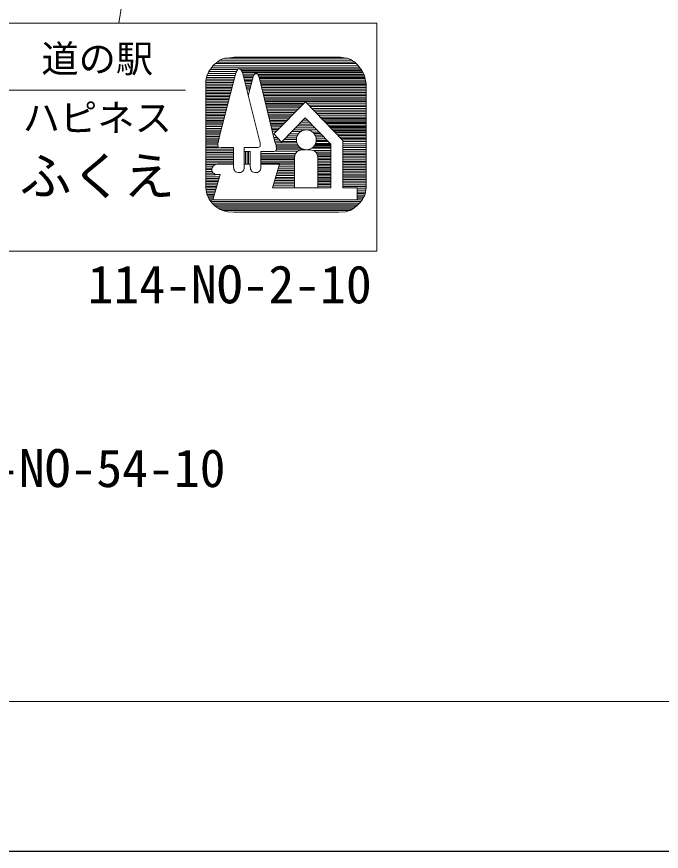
# Model space of a CAD drawing. Units: millimetres, scale not verified. Extents: x 40000 to 680000, y 20000 to 380000.
# Drawn here: x 110102 to 141225, y 205000 to 245276 of the extents above; entities that cross this region are included whole.
import ezdxf
from ezdxf.enums import TextEntityAlignment as Align

# ---------------------------------------------------------------- set-up
doc = ezdxf.new("R2010")
doc.units = ezdxf.units.MM
doc.header["$LTSCALE"] = 1000
for name, color, linetype, lineweight in [('M-STR-STR3', 7, 'Continuous', 13), ('M-STR-STRC', 7, 'Continuous', 13), ('M-TTL-BAND', 7, 'Continuous', 25)]:
    doc.layers.add(name, color=color, linetype=linetype, lineweight=lineweight)
doc.styles.add('ＭＳ ゴシック', font='')
doc.styles.get('ＭＳ ゴシック').set_extended_font_data('MS Gothic')

msp = doc.modelspace()

# ---------------------------------------------------------------- linework, layer by layer
at = {"layer": 'M-STR-STR3'}
msp.add_line((256810, 212234), (61905, 212234), dxfattribs=at)
at = {"layer": 'M-STR-STRC'}
for p, q in [((120213, 277346), (115032, 244966)), ((102495, 244966), (127495, 244966)), ((127495, 244966), (127495, 233966)), ((120129, 243264), (120595, 243326)), ((120153, 243267), (126056, 243267)), ((120595, 243326), (125738, 243326)), ((125738, 243326), (126113, 243256)), ((119521, 242830), (119571, 242899)), ((119571, 242899), (119643, 242975)), ((119581, 242910), (126600, 242910)), ((119643, 242975), (119742, 243053)), ((119687, 243010), (126505, 243010)), ((119742, 243053), (119827, 243119)), ((119787, 243088), (126410, 243088)), ((119827, 243119), (119905, 243173)), ((119905, 243173), (120031, 243237)), ((119906, 243173), (126280, 243173)), ((120031, 243237), (120129, 243264)), ((126113, 243256), (126229, 243203)), ((126229, 243203), (126321, 243146)), ((126321, 243146), (126407, 243090)), ((126407, 243090), (126472, 243037)), ((126472, 243037), (126558, 242959)), ((126558, 242959), (126624, 242879)), ((126624, 242879), (126692, 242790)), ((119238, 242201), (119305, 242475)), ((119305, 242475), (119335, 242540)), ((119335, 242540), (119360, 242595)), ((119335, 242540), (120684, 242540)), ((119360, 242595), (119405, 242675)), ((119381, 242631), (120712, 242631)), ((119405, 242675), (119455, 242751)), ((119435, 242720), (120758, 242720)), ((119455, 242751), (119521, 242830)), ((119507, 242813), (126677, 242813)), ((119896, 239511), (120690, 242563)), ((120690, 242563), (120709, 242621)), ((120709, 242621), (120728, 242665)), ((120728, 242665), (120755, 242715)), ((120755, 242715), (120783, 242742)), ((120783, 242742), (120819, 242752)), ((120819, 242752), (120858, 242751)), ((120858, 242751), (120898, 242741)), ((120898, 242741), (120924, 242723)), ((120906, 242736), (126727, 242736)), ((120924, 242723), (120952, 242678)), ((120952, 242678), (120978, 242628)), ((120952, 242678), (126764, 242678)), ((120978, 242628), (120997, 242575)), ((120981, 242619), (126801, 242619)), ((120997, 242575), (121031, 242452)), ((120999, 242567), (126833, 242567)), ((121024, 242475), (121559, 242475)), ((121543, 242437), (121571, 242487)), ((121571, 242487), (121599, 242514)), ((121599, 242514), (121635, 242524)), ((121635, 242524), (121674, 242523)), ((121674, 242523), (121713, 242513)), ((121713, 242513), (121739, 242495)), ((121739, 242495), (121768, 242450)), ((121741, 242492), (126862, 242492)), ((121758, 242466), (126872, 242466)), ((121766, 242466), (121897, 242060)), ((126692, 242790), (126766, 242674)), ((126766, 242674), (126831, 242571)), ((126831, 242571), (126891, 242419)), ((119238, 242201), (119238, 236998)), ((119238, 242177), (120589, 242177)), ((119238, 242095), (120568, 242095)), ((119252, 242262), (120611, 242262)), ((119272, 242343), (120632, 242343)), ((119295, 242436), (120657, 242436)), ((121031, 242452), (121791, 239427)), ((121041, 242409), (121536, 242409)), ((121057, 242347), (121520, 242347)), ((121079, 242261), (121496, 242261)), ((121094, 242199), (121479, 242199)), ((121113, 242125), (121460, 242125)), ((121278, 241460), (121510, 242310)), ((121543, 242437), (121510, 242310)), ((121768, 242450), (121824, 242297)), ((121785, 242404), (126894, 242404)), ((121810, 242336), (126908, 242336)), ((121824, 242297), (122573, 239234)), ((121827, 242287), (126919, 242287)), ((121845, 242213), (126934, 242213)), ((121864, 242133), (126951, 242133)), ((121881, 242063), (126966, 242063)), ((126891, 242419), (126972, 242036)), ((109739, 241735), (118245, 241735)), ((119238, 242018), (120548, 242018)), ((119238, 241939), (120527, 241939)), ((119238, 241862), (120507, 241862)), ((119238, 241791), (120489, 241791)), ((119238, 241717), (120469, 241717)), ((121131, 242052), (121440, 242052)), ((121152, 241971), (121417, 241971)), ((121172, 241890), (121395, 241890)), ((121187, 241828), (121379, 241828)), ((121208, 241746), (121356, 241746)), ((121896, 242005), (126972, 242005)), ((121912, 241939), (126972, 241939)), ((121932, 241856), (126972, 241856)), ((121951, 241779), (126972, 241779)), ((121970, 241701), (126972, 241701)), ((126972, 242036), (126972, 237038)), ((119238, 241632), (120447, 241632)), ((119238, 241577), (120433, 241577)), ((119238, 241495), (120412, 241495)), ((119238, 241421), (120392, 241421)), ((119238, 241349), (120374, 241349)), ((119238, 241273), (120354, 241273)), ((121991, 241615), (126972, 241615)), ((122010, 241537), (126972, 241537)), ((122025, 241475), (126972, 241475)), ((122044, 241397), (126972, 241397)), ((122064, 241315), (126972, 241315)), ((119238, 241199), (120335, 241199)), ((119238, 241117), (120313, 241117)), ((119238, 241043), (120294, 241043)), ((119238, 240969), (120275, 240969)), ((119238, 240887), (120254, 240887)), ((122082, 241241), (126972, 241241)), ((126972, 241176), (122098, 241176)), ((123991, 241109), (122115, 241109)), ((123933, 241049), (122129, 241049)), ((122148, 240972), (123856, 240972)), ((122164, 240906), (123791, 240906)), ((124042, 241160), (122522, 239626)), ((124042, 241160), (125852, 239298)), ((124104, 241095), (126972, 241095)), ((124191, 241006), (126972, 241006)), ((124261, 240934), (126972, 240934)), ((124342, 240851), (126972, 240851)), ((119238, 240816), (120235, 240816)), ((119238, 240731), (120213, 240731)), ((119238, 240660), (120194, 240660)), ((119238, 240573), (120172, 240573)), ((119238, 240501), (120153, 240501)), ((122186, 240817), (123702, 240817)), ((122207, 240730), (123616, 240730)), ((122228, 240645), (123532, 240645)), ((122247, 240566), (123453, 240566)), ((122265, 240493), (123381, 240493)), ((124428, 240763), (126972, 240763)), ((124507, 240682), (126972, 240682)), ((124578, 240609), (126972, 240609)), ((124660, 240524), (126972, 240524)), ((119238, 240419), (120132, 240419)), ((119238, 240345), (120113, 240345)), ((119238, 240271), (120093, 240271)), ((119238, 240203), (120075, 240203)), ((119238, 240136), (120058, 240136)), ((119238, 240057), (120038, 240057)), ((122282, 240424), (123313, 240424)), ((122300, 240348), (123238, 240348)), ((122319, 240272), (123162, 240272)), ((122337, 240200), (123090, 240200)), ((122354, 240127), (123019, 240127)), ((122371, 240061), (122953, 240061)), ((124037, 240392), (122883, 239228)), ((123740, 240092), (124329, 240092)), ((123830, 240183), (124241, 240183)), ((123935, 240289), (124137, 240289)), ((124037, 240392), (125268, 239126)), ((124747, 240435), (126972, 240435)), ((124813, 240367), (126972, 240367)), ((124876, 240302), (126972, 240302)), ((124947, 240229), (126972, 240229)), ((125006, 240169), (126972, 240169)), ((125058, 240115), (126972, 240115)), ((125128, 240043), (126972, 240043)), ((119238, 239975), (120016, 239975)), ((119238, 239883), (119992, 239883)), ((119238, 239806), (119972, 239806)), ((119238, 239724), (119951, 239724)), ((119238, 239650), (119932, 239650)), ((122388, 239990), (122883, 239990)), ((122409, 239902), (122796, 239902)), ((122426, 239835), (122729, 239835)), ((122446, 239751), (122646, 239751)), ((123380, 239729), (123811, 239729)), ((123469, 239819), (124595, 239819)), ((123569, 239920), (124496, 239920)), ((123657, 240009), (124410, 240009)), ((124387, 239710), (124700, 239710)), ((125186, 239984), (126972, 239984)), ((125242, 239926), (126972, 239926)), ((125297, 239869), (126972, 239869)), ((125361, 239803), (126972, 239803)), ((125411, 239752), (126972, 239752)), ((125473, 239688), (126972, 239688)), ((119238, 239574), (119912, 239574)), ((119238, 239489), (119891, 239489)), ((119238, 239420), (119875, 239420)), ((119238, 239341), (119857, 239341)), ((119238, 239264), (119839, 239264)), ((119896, 239511), (119826, 239205)), ((121791, 239427), (121824, 239302)), ((121824, 239302), (121841, 239248)), ((121841, 239248), (121855, 239187)), ((122519, 239453), (122678, 239453)), ((122522, 239626), (122883, 239228)), ((122542, 239361), (122763, 239361)), ((122564, 239271), (122844, 239271)), ((122914, 239259), (123613, 239259)), ((122997, 239343), (123607, 239343)), ((123086, 239432), (123616, 239432)), ((123182, 239530), (123647, 239530)), ((123281, 239629), (123707, 239629)), ((124466, 239631), (124778, 239631)), ((124515, 239553), (124853, 239553)), ((124545, 239479), (124925, 239479)), ((124558, 239247), (125151, 239247)), ((124564, 239387), (125015, 239387)), ((124565, 239300), (125099, 239300)), ((125554, 239606), (126972, 239606)), ((125618, 239539), (126972, 239539)), ((125698, 239457), (126972, 239457)), ((125751, 239403), (126972, 239403)), ((125825, 239326), (126972, 239326)), ((125852, 239298), (125852, 237019)), ((125852, 239246), (126972, 239246)), ((119238, 239190), (119822, 239190)), ((119238, 239121), (119806, 239121)), ((119238, 239031), (119819, 239031)), ((119238, 238963), (119831, 238963)), ((119238, 238878), (120571, 238878)), ((119818, 239152), (119817, 239110)), ((119817, 239110), (119818, 239062)), ((119826, 239205), (119818, 239152)), ((119818, 239062), (119824, 239018)), ((119824, 239018), (119848, 238973)), ((119848, 238973), (119968, 238962)), ((120050, 238962), (119968, 238962)), ((120571, 238962), (120050, 238962)), ((120571, 238962), (120571, 238249)), ((121088, 238962), (121088, 238126)), ((121088, 238962), (121563, 238962)), ((121737, 238967), (121563, 238962)), ((121789, 238974), (121737, 238967)), ((121827, 238988), (121789, 238974)), ((121853, 239014), (121827, 238988)), ((121864, 239042), (121853, 239014)), ((121855, 239187), (121862, 239128)), ((121862, 239128), (121864, 239081)), ((121864, 239081), (121864, 239042)), ((122573, 239234), (122606, 239109)), ((122586, 239184), (123631, 239184)), ((122606, 239109), (122623, 239055)), ((122611, 239092), (123674, 239092)), ((122623, 239055), (122637, 238993)), ((122630, 239020), (123725, 239020)), ((122646, 238849), (122635, 238820)), ((122637, 238993), (122644, 238935)), ((122643, 238944), (123811, 238944)), ((122644, 238935), (122646, 238888)), ((122646, 238888), (122646, 238849)), ((122646, 238877), (123940, 238877)), ((123805, 238840), (123725, 238818)), ((123881, 238852), (123805, 238840)), ((123953, 238858), (123881, 238852)), ((124052, 238856), (123953, 238858)), ((124096, 238854), (124186, 238854)), ((124186, 238854), (124243, 238855)), ((124243, 238855), (124291, 238850)), ((124291, 238850), (124351, 238838)), ((124346, 238932), (125268, 238932)), ((124351, 238838), (124403, 238824)), ((124395, 238969), (125268, 238969)), ((124449, 239021), (125268, 239021)), ((124483, 239066), (125268, 239066)), ((124509, 239107), (125268, 239107)), ((124534, 239163), (125233, 239163)), ((125268, 239126), (125268, 237019)), ((125852, 239140), (126972, 239140)), ((125852, 239044), (126972, 239044)), ((125852, 238959), (126972, 238959)), ((125852, 238867), (126972, 238867)), ((119238, 238799), (120571, 238799)), ((119238, 238714), (120571, 238714)), ((119238, 238635), (120571, 238635)), ((119238, 238539), (120571, 238539)), ((119238, 238472), (120571, 238472)), ((121092, 238768), (121377, 238768)), ((121156, 238155), (121156, 238768)), ((121222, 238155), (121222, 238768)), ((121300, 238155), (121300, 238768)), ((121377, 238768), (121377, 238249)), ((121893, 238768), (121893, 238126)), ((121893, 238768), (122193, 238768)), ((121893, 238677), (123550, 238677)), ((121893, 238586), (123533, 238586)), ((121893, 238517), (123522, 238517)), ((121893, 238452), (123516, 238452)), ((122519, 238773), (122193, 238768)), ((122571, 238780), (122519, 238773)), ((122609, 238795), (122571, 238780)), ((122599, 238791), (123659, 238791)), ((122635, 238820), (122609, 238795)), ((123529, 238565), (123516, 238471)), ((123516, 238471), (123516, 237019)), ((123540, 238625), (123529, 238565)), ((123561, 238667), (123540, 238625)), ((123595, 238712), (123561, 238667)), ((123631, 238756), (123595, 238712)), ((123675, 238790), (123631, 238756)), ((123725, 238818), (123675, 238790)), ((124403, 238824), (124446, 238807)), ((124428, 238814), (125268, 238814)), ((124446, 238807), (124493, 238781)), ((124493, 238781), (124523, 238760)), ((124523, 238760), (124550, 238735)), ((124550, 238735), (124573, 238708)), ((124550, 238735), (125268, 238735)), ((124573, 238708), (124588, 238682)), ((124588, 238682), (124600, 238648)), ((124594, 238665), (125268, 238665)), ((124600, 238648), (124615, 238602)), ((124615, 238602), (124635, 238511)), ((124619, 238586), (125268, 238586)), ((124633, 238521), (125268, 238521)), ((124635, 238511), (124635, 237019)), ((124635, 238448), (125268, 238448)), ((125852, 238789), (126972, 238789)), ((125852, 238697), (126972, 238697)), ((125852, 238626), (126972, 238626)), ((125852, 238548), (126972, 238548)), ((125852, 238467), (126972, 238467)), ((119238, 238387), (120571, 238387)), ((119238, 238304), (120571, 238304)), ((119238, 238231), (120571, 238231)), ((119238, 238143), (119726, 238143)), ((119238, 238066), (119581, 238066)), ((119550, 238021), (119580, 238065)), ((119580, 238065), (119617, 238094)), ((119617, 238094), (119673, 238125)), ((119673, 238125), (119735, 238146)), ((119735, 238146), (119793, 238155)), ((119793, 238155), (120571, 238155)), ((120571, 238249), (120571, 238029)), ((120571, 238029), (120578, 237946)), ((121085, 237954), (121088, 238030)), ((121088, 238155), (121377, 238155)), ((121088, 238030), (121088, 238126)), ((121377, 238249), (121377, 238029)), ((121377, 238029), (121383, 237946)), ((121891, 237954), (121893, 238030)), ((121893, 238382), (123516, 238382)), ((121893, 238309), (123516, 238309)), ((121893, 238231), (123516, 238231)), ((123516, 238213), (121893, 238213)), ((121893, 238155), (122783, 238155)), ((121893, 238030), (121893, 238126)), ((122783, 238155), (122449, 237019)), ((122747, 238033), (123516, 238033)), ((122775, 238130), (123516, 238130)), ((124635, 238377), (125268, 238377)), ((124635, 238303), (125268, 238303)), ((124635, 238229), (125268, 238229)), ((124635, 238148), (125268, 238148)), ((124635, 238072), (125268, 238072)), ((125852, 238374), (126972, 238374)), ((125852, 238293), (126972, 238293)), ((125852, 238222), (126972, 238222)), ((125852, 238148), (126972, 238148)), ((125852, 238059), (126972, 238059)), ((119238, 237970), (119530, 237970)), ((119238, 237901), (119520, 237901)), ((119238, 237809), (119527, 237809)), ((119238, 237729), (119588, 237729)), ((119238, 237644), (119701, 237644)), ((119522, 237910), (119531, 237972)), ((119525, 237846), (119522, 237910)), ((119534, 237806), (119525, 237846)), ((119531, 237972), (119550, 238021)), ((119563, 237765), (119534, 237806)), ((119591, 237732), (119563, 237765)), ((119921, 237655), (119565, 236441)), ((119630, 237701), (119591, 237732)), ((119664, 237681), (119630, 237701)), ((119709, 237662), (119664, 237681)), ((119788, 237655), (119709, 237662)), ((119788, 237655), (119921, 237655)), ((120578, 237946), (120591, 237905)), ((120591, 237905), (120611, 237862)), ((120611, 237862), (120639, 237826)), ((120639, 237826), (120676, 237795)), ((120676, 237795), (120731, 237770)), ((120731, 237770), (120799, 237755)), ((120799, 237755), (120859, 237751)), ((120859, 237751), (120917, 237761)), ((120917, 237761), (120976, 237782)), ((120976, 237782), (121024, 237828)), ((121024, 237828), (121062, 237889)), ((121062, 237889), (121085, 237954)), ((121383, 237946), (121396, 237905)), ((121396, 237905), (121417, 237862)), ((121417, 237862), (121444, 237826)), ((121444, 237826), (121482, 237795)), ((121482, 237795), (121536, 237770)), ((121536, 237770), (121605, 237755)), ((121605, 237755), (121664, 237751)), ((121664, 237751), (121722, 237761)), ((121722, 237761), (121782, 237782)), ((121782, 237782), (121830, 237828)), ((121830, 237828), (121867, 237889)), ((121867, 237889), (121891, 237954)), ((122647, 237692), (123516, 237692)), ((122672, 237778), (123516, 237778)), ((122694, 237851), (123516, 237851)), ((122719, 237938), (123516, 237938)), ((124635, 237998), (125268, 237998)), ((124635, 237926), (125268, 237926)), ((124635, 237866), (125268, 237866)), ((124635, 237798), (125268, 237798)), ((124635, 237726), (125268, 237726)), ((124635, 237659), (125268, 237659)), ((125852, 237985), (126972, 237985)), ((125852, 237900), (126972, 237900)), ((125852, 237822), (126972, 237822)), ((125852, 237744), (126972, 237744)), ((125852, 237652), (126972, 237652)), ((119238, 237552), (119891, 237552)), ((119238, 237468), (119866, 237468)), ((119238, 237388), (119842, 237388)), ((119238, 237319), (119822, 237319)), ((119238, 237238), (119799, 237238)), ((122529, 237292), (123516, 237292)), ((122552, 237367), (123516, 237367)), ((122577, 237453), (123516, 237453)), ((122596, 237518), (123516, 237518)), ((122624, 237614), (123516, 237614)), ((124635, 237601), (125268, 237601)), ((124635, 237522), (125268, 237522)), ((124635, 237453), (125268, 237453)), ((124635, 237384), (125268, 237384)), ((124635, 237315), (125268, 237315)), ((124635, 237249), (125268, 237249)), ((125852, 237584), (126972, 237584)), ((125852, 237499), (126972, 237499)), ((125852, 237411), (126972, 237411)), ((125852, 237336), (126972, 237336)), ((125852, 237255), (126972, 237255)), ((119238, 237165), (119777, 237165)), ((119238, 237089), (119755, 237089)), ((119238, 237012), (119732, 237012)), ((119238, 236998), (119288, 236711)), ((119248, 236936), (119710, 236936)), ((119262, 236857), (119687, 236857)), ((122449, 237019), (125268, 237019)), ((122476, 237109), (123516, 237109)), ((122504, 237206), (123516, 237206)), ((124635, 237180), (125268, 237180)), ((124635, 237105), (125268, 237105)), ((125852, 237162), (126972, 237162)), ((126972, 237088), (125852, 237088)), ((125852, 237019), (126538, 237019)), ((126538, 237019), (126538, 236441)), ((126538, 236993), (126964, 236993)), ((126538, 236901), (126950, 236901)), ((126920, 236719), (126972, 237038)), ((119276, 236780), (119664, 236780)), ((119288, 236711), (119329, 236602)), ((119292, 236700), (119641, 236700)), ((119317, 236633), (119621, 236633)), ((119329, 236602), (119379, 236497)), ((119348, 236561), (119600, 236561)), ((119379, 236497), (119427, 236422)), ((119385, 236488), (119576, 236488)), ((119427, 236422), (119478, 236355)), ((119429, 236420), (119547, 236420)), ((119565, 236441), (126538, 236441)), ((126538, 236813), (126935, 236813)), ((126538, 236743), (126924, 236743)), ((126538, 236669), (126903, 236669)), ((126538, 236582), (126864, 236582)), ((126538, 236515), (126829, 236515)), ((126538, 236432), (126776, 236432)), ((126732, 236377), (126790, 236449)), ((126790, 236449), (126837, 236529)), ((126837, 236529), (126887, 236626)), ((126887, 236626), (126920, 236719)), ((119478, 236355), (119550, 236268)), ((119480, 236352), (126713, 236352)), ((119543, 236275), (126648, 236275)), ((119550, 236268), (119620, 236201)), ((119619, 236201), (126576, 236201)), ((119620, 236201), (119685, 236138)), ((119685, 236138), (119762, 236076)), ((119695, 236128), (126500, 236128)), ((119762, 236076), (119832, 236032)), ((119793, 236055), (126399, 236055)), ((119832, 236032), (119933, 235972)), ((126280, 235978), (126358, 236024)), ((126358, 236024), (126430, 236079)), ((126430, 236079), (126501, 236129)), ((126501, 236129), (126558, 236183)), ((126558, 236183), (126616, 236238)), ((126616, 236238), (126678, 236308)), ((126678, 236308), (126732, 236377)), ((119910, 235982), (126287, 235982)), ((119933, 235972), (120048, 235922)), ((120048, 235922), (120147, 235883)), ((120057, 235918), (126168, 235918)), ((120147, 235883), (120272, 235864)), ((120272, 235864), (120591, 235845)), ((120591, 235845), (125657, 235845)), ((125657, 235845), (125987, 235865)), ((125987, 235865), (126092, 235887)), ((126092, 235887), (126199, 235931)), ((126199, 235931), (126280, 235978)), ((102495, 233966), (127495, 233966))]:
    msp.add_line(p, q, dxfattribs=at)
msp.add_circle((124087, 239336), 480, dxfattribs=at)
at = {"layer": 'M-TTL-BAND'}
msp.add_line((40000, 205000), (579000, 205000), dxfattribs=at)

# ---------------------------------------------------------------- texts
at = {"layer": 'M-STR-STRC', "style": 'ＭＳ ゴシック'}
for s, height, p in [('道の駅', 1320, (111292, 242192)), ('ハピネス', 1320, (110392, 239343)), ('ふくえ', 1833, (110242, 236124)), ('114-NO-2-10', 1833, (113528, 230893)), ('警戒-NO-54-10', 1833, (103961, 222026))]:
    msp.add_text(s, height=height, dxfattribs=at).set_placement(p, align=Align.BOTTOM_LEFT)

doc.saveas('drawing.dxf')
